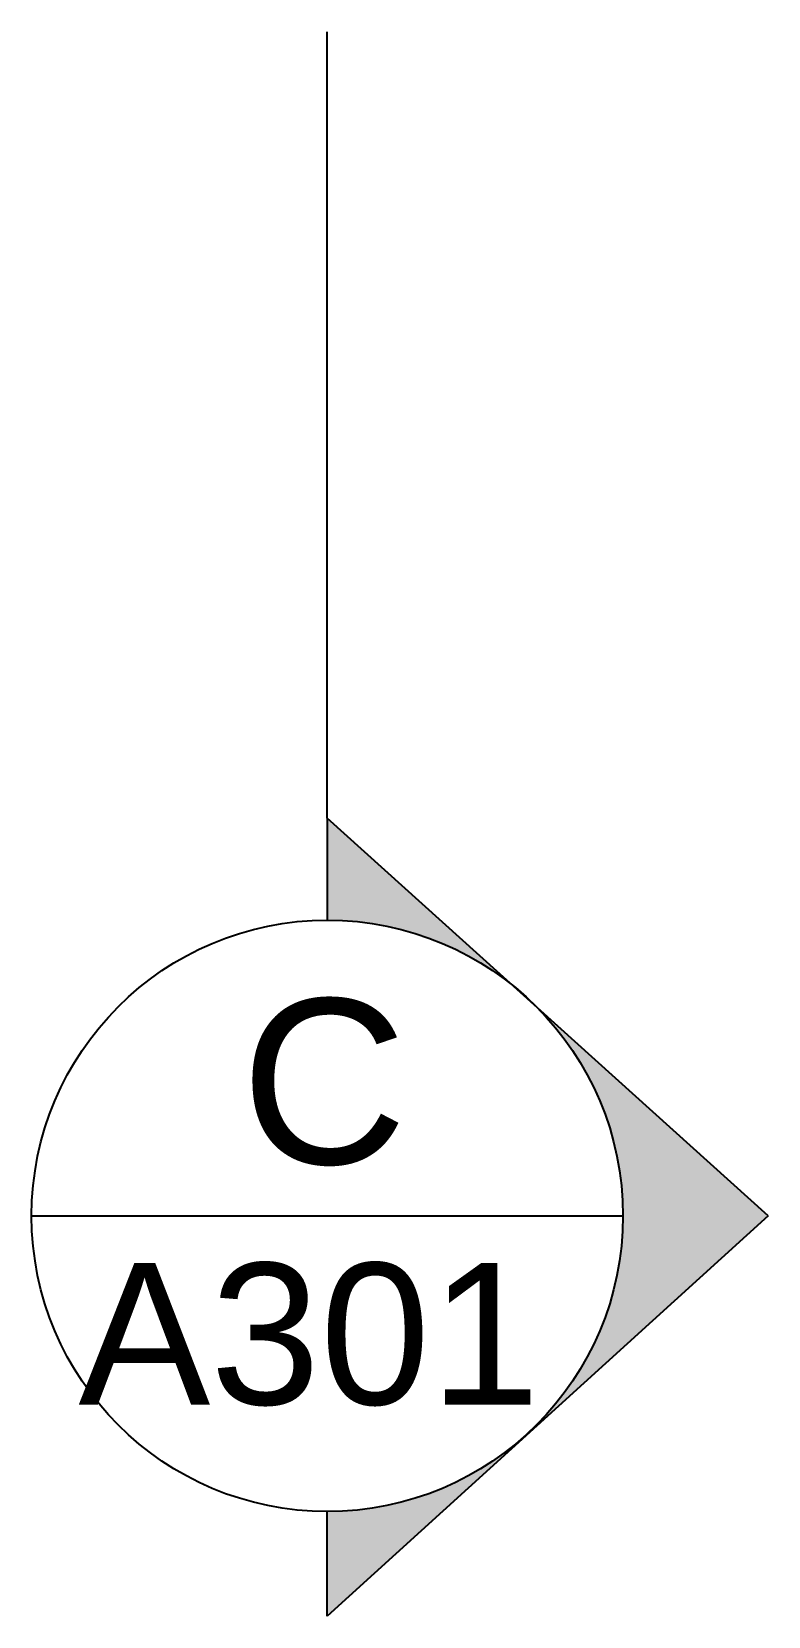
# Model space of a CAD drawing. Header units: inches. Extents: x 270 to 8013, y -75 to 10330.
# Drawn here: x 5935.6 to 5998.1, y 4209.1 to 4343.5 of the extents above; entities that cross this region are included whole.
import ezdxf

# ---------------------------------------------------------------- set-up
doc = ezdxf.new("R2010")
doc.units = ezdxf.units.IN
doc.header["$MEASUREMENT"] = 0
for name, color, linetype in [('A-ANNO-DIMS', 6, 'Continuous'), ('A-ANNO-SYMB', 6, 'Continuous'), ('A-ANNO-TEXT', 6, 'Continuous')]:
    doc.layers.add(name, color=color, linetype=linetype)
doc.styles.get("Standard").update_dxf_attribs({"font": 'arial.ttf'})

msp = doc.modelspace()

# ---------------------------------------------------------------- hatches: boundary and pattern name
at = {"layer": 'A-ANNO-SYMB'}
h = msp.add_hatch(color=256, dxfattribs=at)
h.dxf.hatch_style = 1
h.paths.add_polyline_path([(5960.66, 4276.79), (5976.57, 4262.44, 0.173502), (5960.66, 4268.14)])
h.paths.add_polyline_path([(5985.74, 4243.06, 0.200178), (5978.31, 4260.88), (5998.07, 4243.06), (5977.52, 4224.49, 0.211497)])
h.paths.add_polyline_path([(5960.66, 4217.98, 0.186388), (5977.52, 4224.49), (5960.66, 4209.1)])

# ---------------------------------------------------------------- linework, layer by layer
for p, q in [((5998.07, 4243.06), (5960.66, 4276.79)), ((5960.66, 4276.79), (5960.66, 4268.14)), ((5935.59, 4243.06), (5985.74, 4243.06)), ((5998.07, 4243.06), (5960.66, 4209.1)), ((5960.66, 4209.1), (5960.66, 4217.98))]:
    msp.add_line(p, q, dxfattribs=at)
msp.add_circle((5960.66, 4243.06), 25.08, dxfattribs=at)
at = {"layer": 'A-ANNO-TEXT'}
msp.add_line((5960.66, 4276.79), (5960.66, 4343.48), dxfattribs=at)

# ---------------------------------------------------------------- texts
at = {"layer": 'A-ANNO-DIMS', "insert": (5967.44, 4261.46), "char_height": 14, "attachment_point": 3}
msp.add_mtext_dynamic_manual_height_columns('C', width=58.0924, gutter_width=1, heights=[0], dxfattribs=at)
at = {"layer": 'A-ANNO-TEXT', "insert": (5978.7, 4239.06), "char_height": 12, "attachment_point": 3}
msp.add_mtext_dynamic_manual_height_columns('A301', width=41.4979, gutter_width=1, heights=[14.31], dxfattribs=at)

doc.saveas('drawing.dxf')
